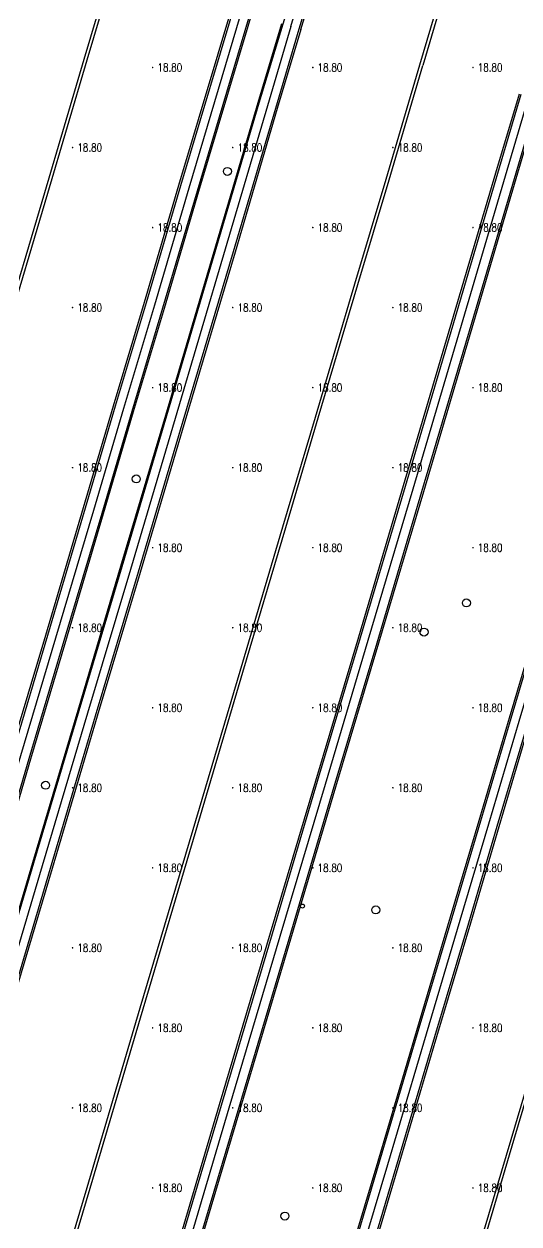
# Model space of a CAD drawing. Extents: x 404846 to 408477, y 3390929 to 3392894.
# Drawn here: x 406785.3 to 406847.1, y 3391679.9 to 3391829.8 of the extents above; entities that cross this region are included whole.
import ezdxf
from ezdxf.enums import TextEntityAlignment as Align

# ---------------------------------------------------------------- set-up
doc = ezdxf.new("R2010")
doc.units = 0
doc.header["$LTSCALE"] = 0.5
doc.layers.get('0').update_dxf_attribs({"linetype": 'CONTINUOUS'})
for name, color, linetype in [('3221', 6, 'CONTINUOUS'), ('GCD', 1, 'CONTINUOUS'), ('GXYZ', 2, 'CONTINUOUS'), ('SXSS', 5, 'CONTINUOUS'), ('ZBTZ', 3, 'CONTINUOUS')]:
    doc.layers.add(name, color=color, linetype=linetype)
doc.styles.add('HZ', font='rs.shx', dxfattribs={"width": 0.8, "bigfont": 'hztxt.shx'})
doc.linetypes.add('1161', pattern='A,0,[149,AAA.SHX,S=0.15,R=0,X=0,Y=0],-1.6', length=1.6)

# ---------------------------------------------------------------- blocks, each defined once
blk = doc.blocks.new('GC200')
at = {"linetype": 'Continuous', "const_width": 0.2, "flags": 128}
blk.add_lwpolyline([(-0.1, 0, 1), (0.1, 0, 1)], format="xyb", close=True, dxfattribs=at)
blk = doc.blocks.new('gc170')
at = {"linetype": 'Continuous'}
blk.add_circle((0, 0), 0.5, dxfattribs=at)
blk = doc.blocks.new('gc188')
blk.add_circle((0, 0), 1)

msp = doc.modelspace()

# ---------------------------------------------------------------- linework, layer by layer
at = {"layer": '3221', "color": 6}
for points in [[(406818.629, 3391829.5, 18.713), (406823.606, 3391846.24, 18.852), (406827.632, 3391859.825, 18.852), (406831.615, 3391873.336, 18.712), (406836.221, 3391888.842, 18.684), (406840.089, 3391901.861, 18.749), (406844.288, 3391915.943, 18.872), (406847.961, 3391928.344, 18.986), (406852.414, 3391943.384, 18.97), (406854.263, 3391949.589, 19.004), (406883.973, 3391940.737, 19.004), (406882.131, 3391934.557, 18.97), (406877.685, 3391919.541, 18.986), (406874.003, 3391907.113, 18.872), (406869.801, 3391893.018, 18.749), (406865.937, 3391880.014, 18.684), (406861.341, 3391864.54, 18.712), (406857.361, 3391851.037, 18.852), (406853.325, 3391837.419, 18.852), (406848.353, 3391820.696, 18.713)], [(406813.216, 3391833.984, 18.741), (406805.883, 3391809.287, 18.797), (406801.578, 3391794.676, 18.876), (406797.725, 3391781.754, 18.961), (406793.971, 3391769.014, 19.052), (406789.238, 3391753.089, 18.982), (406784.867, 3391738.351, 18.834), (406780.917, 3391724.963, 18.758), (406778.26, 3391716.019, 18.722), (406775.931, 3391708.238, 18.676), (406773.116, 3391698.626, 18.704), (406770.046, 3391688.364, 18.722), (406764.484, 3391669.57, 18.816), (406762.257, 3391662.005, 18.649)], [(406818.629, 3391829.5, 18.713), (406815.7, 3391819.609, 18.67), (406810.415, 3391801.681, 18.782), (406804.159, 3391780.523, 18.924), (406798.57, 3391761.647, 18.924), (406793.217, 3391743.682, 18.798), (406787.57, 3391724.646, 18.623), (406781.202, 3391703.201, 18.636), (406775.673, 3391684.546, 18.694), (406768.635, 3391660.584, 18.567)], [(406819.644, 3391649.903, 18.778), (406824.914, 3391667.762, 18.632), (406830.712, 3391687.301, 18.588), (406835.54, 3391703.629, 18.662), (406839.772, 3391717.832, 18.823), (406843.331, 3391729.891, 18.926), (406847.134, 3391742.709, 19.022), (406850.378, 3391753.621, 19.008), (406852.411, 3391760.516, 18.952), (406858.268, 3391780.273, 18.808), (406861.815, 3391792.204, 18.696), (406865.607, 3391805.045, 18.69), (406871.721, 3391825.664, 18.787)], [(406798.358, 3391651.778, 18.567), (406805.406, 3391675.774, 18.694), (406810.921, 3391694.385, 18.636), (406817.288, 3391715.825, 18.623), (406822.931, 3391734.847, 18.798), (406828.287, 3391752.82, 18.924), (406833.885, 3391771.727, 18.924), (406840.147, 3391792.903, 18.782), (406845.429, 3391810.824, 18.67), (406848.353, 3391820.696, 18.713)]]:
    msp.add_polyline3d(points, dxfattribs=at)
at = {"layer": 'SXSS', "linetype": 'Continuous', "flags": 128}
for points, elevation in [([(406834.733, 3391824.729), (406840.442, 3391843.937), (406843.167, 3391853.13), (406847.594, 3391868.049), (406852.804, 3391885.632), (406858.528, 3391904.991), (406865.973, 3391929.986), (406866.284, 3391929.894), (406858.839, 3391904.898), (406853.115, 3391885.54), (406847.906, 3391867.957), (406843.478, 3391853.037), (406840.753, 3391843.845), (406835.102, 3391824.62)], 18.715), ([(406798.471, 3391844.555), (406792.781, 3391825.395), (406787.872, 3391808.721), (406782.408, 3391790.317), (406778.301, 3391776.5), (406774.954, 3391765.222), (406771.876, 3391754.757), (406770.237, 3391749.272), (406768.297, 3391742.703), (406765.947, 3391734.783), (406763.342, 3391725.932), (406760.39, 3391715.901), (406756.683, 3391703.46), (406753.056, 3391691.209), (406747.027, 3391670.957), (406745.93, 3391667.155)], 18.681), ([(406798.833, 3391844.448), (406793.143, 3391825.288), (406788.234, 3391808.614), (406782.769, 3391790.21), (406778.663, 3391776.392), (406775.316, 3391765.115), (406772.238, 3391754.649), (406770.599, 3391749.164), (406768.659, 3391742.596), (406766.309, 3391734.676), (406763.704, 3391725.825), (406760.752, 3391715.794), (406757.045, 3391703.352), (406753.418, 3391691.102), (406747.389, 3391670.851), (406746.294, 3391667.047)], 18.681), ([(406785.645, 3391659.081), (406793.191, 3391684.449), (406799.802, 3391706.885), (406806.414, 3391729.184), (406812.268, 3391748.954), (406817.604, 3391766.991), (406821.675, 3391780.693), (406826.621, 3391797.36), (406830.504, 3391810.436), (406834.733, 3391824.729)], 18.6), ([(406786.011, 3391658.973), (406793.56, 3391684.34), (406800.171, 3391706.776), (406806.783, 3391729.074), (406812.637, 3391748.845), (406817.973, 3391766.882), (406822.044, 3391780.584), (406826.99, 3391797.25), (406830.874, 3391810.327), (406835.102, 3391824.62)], 18.6), ([(406831.681, 3391641.685), (406837.256, 3391660.474), (406841.143, 3391673.649), (406846.117, 3391690.443), (406850.322, 3391704.584), (406852.798, 3391712.946), (406855.744, 3391722.861), (406860.529, 3391739.088), (406864.79, 3391753.439), (406869.965, 3391770.903), (406875.994, 3391791.24), (406883.55, 3391816.673)], 18.639), ([(406832.024, 3391641.583), (406837.603, 3391660.371), (406841.49, 3391673.547), (406846.464, 3391690.34), (406850.668, 3391704.481), (406853.145, 3391712.843), (406856.091, 3391722.758), (406860.876, 3391738.986), (406865.137, 3391753.336), (406870.312, 3391770.801), (406876.341, 3391791.137), (406883.897, 3391816.57)], 18.639)]:
    msp.add_lwpolyline(points, dxfattribs=dict(at, elevation=elevation))
at = {"layer": 'ZBTZ', "linetype": '1161', "flags": 128}
for points, elevation in [([(406819.855, 3391829.136), (406824.921, 3391845.85), (406828.947, 3391859.436), (406832.93, 3391872.947), (406837.535, 3391888.452), (406841.404, 3391901.47), (406845.602, 3391915.553), (406849.276, 3391927.955), (406853.729, 3391942.994), (406856.21, 3391951.529)], 18.804), ([(406819.652, 3391829.197), (406824.68, 3391845.922), (406828.706, 3391859.507), (406832.689, 3391873.018), (406837.294, 3391888.523), (406841.162, 3391901.542), (406845.361, 3391915.624), (406849.034, 3391928.026), (406853.488, 3391943.065), (406855.253, 3391948.991), (406853.186, 3391949.557), (406851.443, 3391943.673), (406846.989, 3391928.632), (406843.316, 3391916.232), (406839.118, 3391902.15), (406835.249, 3391889.131), (406830.643, 3391873.624), (406826.66, 3391860.112), (406822.634, 3391846.529), (406817.617, 3391829.792)], 18.839), ([(406727.139, 3391548.029), (406730.134, 3391558.094), (406734.586, 3391573.087), (406738.116, 3391585.027), (406742.463, 3391599.661), (406748.622, 3391620.405), (406755.618, 3391644.074), (406761.032, 3391662.368), (406763.243, 3391669.937), (406768.805, 3391688.733), (406771.874, 3391698.994), (406774.69, 3391708.606), (406777.02, 3391716.389), (406779.675, 3391725.331), (406783.625, 3391738.718), (406787.997, 3391753.458), (406792.729, 3391769.382), (406796.484, 3391782.122), (406800.336, 3391795.044), (406804.642, 3391809.655), (406811.975, 3391834.352)], 18.834), ([(406812.187, 3391834.289), (406804.853, 3391809.592), (406800.548, 3391794.981), (406796.696, 3391782.059), (406792.941, 3391769.319), (406788.208, 3391753.395), (406783.837, 3391738.655), (406779.887, 3391725.268), (406777.231, 3391716.326), (406774.901, 3391708.543), (406772.086, 3391698.931), (406769.016, 3391688.67), (406763.454, 3391669.874), (406761.24, 3391662.306), (406755.825, 3391644.013), (406748.83, 3391620.343), (406742.671, 3391599.599), (406738.324, 3391584.965), (406734.793, 3391573.026), (406730.341, 3391558.032), (406727.453, 3391548.325), (406729.55, 3391547.701), (406732.439, 3391557.409), (406736.891, 3391572.404), (406740.422, 3391584.344), (406744.768, 3391598.976), (406750.928, 3391619.722), (406757.924, 3391643.392), (406765.546, 3391669.257), (406771.106, 3391688.048), (406774.177, 3391698.312), (406776.992, 3391707.924), (406779.321, 3391715.703), (406781.978, 3391724.649), (406785.927, 3391738.037), (406790.298, 3391752.774), (406795.032, 3391768.7), (406798.786, 3391781.439), (406802.639, 3391794.362), (406806.944, 3391808.973), (406814.277, 3391833.669)], 18.839), ([(406729.644, 3391547.283), (406732.64, 3391557.349), (406737.092, 3391572.344), (406740.623, 3391584.284), (406744.969, 3391598.917), (406751.129, 3391619.662), (406758.125, 3391643.333), (406765.742, 3391669.199), (406771.302, 3391687.99), (406774.373, 3391698.254), (406777.189, 3391707.866), (406779.517, 3391715.644), (406782.174, 3391724.591), (406786.124, 3391737.979), (406790.495, 3391752.716), (406795.228, 3391768.642), (406798.983, 3391781.381), (406802.835, 3391794.304), (406807.141, 3391808.915), (406814.473, 3391833.611)], 18.843), ([(406817.438, 3391829.835), (406814.486, 3391819.967), (406809.201, 3391802.039), (406802.945, 3391780.882), (406797.356, 3391762.008), (406792.003, 3391744.042), (406786.356, 3391725.006), (406779.988, 3391703.561), (406774.458, 3391684.905), (406767.391, 3391660.953)], 18.733), ([(406817.617, 3391829.792), (406814.619, 3391819.928), (406809.334, 3391802), (406803.078, 3391780.842), (406797.489, 3391761.968), (406792.136, 3391744.003), (406786.489, 3391724.967), (406780.121, 3391703.522), (406774.592, 3391684.865), (406767.585, 3391660.895)], 18.733), ([(406767.585, 3391660.895), (406762.087, 3391642.337), (406757.326, 3391626.258), (406752.183, 3391608.868), (406748.218, 3391595.458), (406744.781, 3391583.894), (406742.036, 3391574.597), (406739.434, 3391565.836), (406734.963, 3391550.789), (406733.676, 3391546.504), (406735.789, 3391545.902), (406737.042, 3391550.165), (406741.515, 3391565.217), (406744.118, 3391573.981), (406746.863, 3391583.278), (406750.299, 3391594.841), (406754.265, 3391608.252), (406759.408, 3391625.642), (406764.169, 3391641.72), (406769.667, 3391660.278), (406776.696, 3391684.244), (406782.224, 3391702.898), (406788.593, 3391724.342), (406794.239, 3391743.378), (406799.593, 3391761.343), (406805.182, 3391780.22), (406811.439, 3391801.379), (406816.723, 3391819.306), (406819.652, 3391829.197)], 18.616), ([(406819.855, 3391829.136), (406816.926, 3391819.246), (406811.642, 3391801.319), (406805.385, 3391780.16), (406799.796, 3391761.283), (406794.442, 3391743.317), (406788.795, 3391724.282), (406782.427, 3391702.838), (406776.899, 3391684.185), (406769.957, 3391660.546), (406764.409, 3391641.649), (406759.647, 3391625.571), (406754.505, 3391608.181), (406750.539, 3391594.77), (406747.103, 3391583.207), (406744.358, 3391573.91), (406741.755, 3391565.146), (406737.282, 3391550.093), (406735.937, 3391545.665)], 18.648), ([(406870.471, 3391826.034), (406864.357, 3391805.415), (406860.565, 3391792.574), (406857.018, 3391780.644), (406851.161, 3391760.885), (406849.128, 3391753.991), (406845.885, 3391743.08), (406842.082, 3391730.261), (406838.522, 3391718.203), (406834.291, 3391704), (406829.462, 3391687.671), (406823.664, 3391668.132), (406818.411, 3391650.269), (406811.152, 3391625.815), (406805.31, 3391606.126), (406799.957, 3391587.994), (406795.707, 3391573.714), (406791.102, 3391558.128), (406788.079, 3391547.925), (406784.496, 3391535.716), (406783.216, 3391531.436)], 18.703), ([(406870.669, 3391825.975), (406864.555, 3391805.356), (406860.763, 3391792.516), (406857.216, 3391780.585), (406851.359, 3391760.826), (406849.326, 3391753.933), (406846.083, 3391743.021), (406842.279, 3391730.202), (406838.72, 3391718.144), (406834.489, 3391703.941), (406829.66, 3391687.612), (406823.862, 3391668.073), (406818.596, 3391650.214), (406811.338, 3391625.76), (406805.495, 3391606.071), (406800.142, 3391587.939), (406795.892, 3391573.659), (406791.287, 3391558.073), (406788.264, 3391547.87), (406784.681, 3391535.661), (406783.484, 3391531.659), (406785.596, 3391531.056), (406786.787, 3391535.038), (406790.371, 3391547.249), (406793.393, 3391557.45), (406797.997, 3391573.034), (406802.248, 3391587.314), (406807.601, 3391605.448), (406813.443, 3391625.135), (406820.704, 3391649.591), (406825.974, 3391667.448), (406831.771, 3391686.987), (406836.6, 3391703.314), (406840.831, 3391717.518), (406844.391, 3391729.578), (406848.194, 3391742.394), (406851.438, 3391753.308), (406853.47, 3391760.202), (406859.327, 3391779.958), (406862.875, 3391791.89), (406866.667, 3391804.731), (406872.781, 3391825.349)], 18.703), ([(406872.981, 3391825.29), (406866.867, 3391804.672), (406863.075, 3391791.831), (406859.527, 3391779.899), (406853.67, 3391760.143), (406851.638, 3391753.248), (406848.394, 3391742.335), (406844.591, 3391729.518), (406841.031, 3391717.459), (406836.8, 3391703.255), (406831.971, 3391686.928), (406826.174, 3391667.389), (406820.892, 3391649.533), (406813.633, 3391625.078), (406807.791, 3391605.391), (406802.437, 3391587.258), (406798.187, 3391572.978), (406793.583, 3391557.394), (406790.561, 3391547.193), (406786.977, 3391534.981), (406785.695, 3391530.695)], 18.703), ([(406847.109, 3391821.064), (406844.185, 3391811.192), (406838.902, 3391793.271), (406832.641, 3391772.095), (406827.043, 3391753.19), (406821.687, 3391735.217), (406816.044, 3391716.194), (406809.677, 3391694.754), (406804.161, 3391676.142), (406797.113, 3391652.144), (406791.636, 3391633.584), (406786.877, 3391617.513), (406781.736, 3391600.129), (406777.764, 3391586.699), (406774.33, 3391575.141), (406771.585, 3391565.847), (406768.976, 3391557.06), (406764.478, 3391541.923), (406763.109, 3391537.415)], 18.648), ([(406847.341, 3391820.995), (406844.417, 3391811.123), (406839.135, 3391793.202), (406832.873, 3391772.026), (406827.275, 3391753.121), (406821.92, 3391735.148), (406816.277, 3391716.125), (406809.91, 3391694.685), (406804.394, 3391676.073), (406797.35, 3391652.077), (406791.853, 3391633.52), (406787.093, 3391617.449), (406781.952, 3391600.065), (406777.981, 3391586.635), (406774.546, 3391575.077), (406771.802, 3391565.783), (406769.193, 3391556.995), (406764.694, 3391541.858), (406763.42, 3391537.663), (406765.506, 3391537.029), (406766.782, 3391541.231), (406771.282, 3391556.375), (406773.892, 3391565.164), (406776.636, 3391574.458), (406780.071, 3391586.016), (406784.043, 3391599.446), (406789.183, 3391616.831), (406793.942, 3391632.901), (406799.44, 3391651.458), (406806.505, 3391675.45), (406812.02, 3391694.058), (406818.387, 3391715.499), (406824.03, 3391734.52), (406829.386, 3391752.494), (406834.984, 3391771.401), (406841.246, 3391792.579), (406846.529, 3391810.499), (406849.452, 3391820.37)], 18.648), ([(406849.629, 3391820.318), (406846.705, 3391810.447), (406841.423, 3391792.526), (406835.161, 3391771.349), (406829.562, 3391752.441), (406824.207, 3391734.468), (406818.564, 3391715.447), (406812.197, 3391694.006), (406806.682, 3391675.398), (406799.628, 3391651.402), (406794.13, 3391632.846), (406789.371, 3391616.775), (406784.23, 3391599.391), (406780.258, 3391585.96), (406776.824, 3391574.403), (406774.079, 3391565.109), (406771.469, 3391556.319), (406766.969, 3391541.175), (406765.598, 3391536.659)], 18.648)]:
    msp.add_lwpolyline(points, dxfattribs=dict(at, elevation=elevation))

# ---------------------------------------------------------------- block references
at = {"layer": 'GCD', "linetype": 'Continuous'}
ref = msp.add_blockref('GC200', (406801.358, 3391824.379, 18.8), dxfattribs=dict(at, xscale=0.5, yscale=0.5, zscale=0.5))
ref.add_attrib('height', '18.80', dxfattribs={"linetype": 'Continuous', "height": 1, "style": 'HZ', "width": 0.8}).set_placement((406801.958, 3391824.379, 18.8), align=Align.MIDDLE_LEFT)
ref = msp.add_blockref('GC200', (406821.358, 3391824.379, 18.8), dxfattribs=dict(at, xscale=0.5, yscale=0.5, zscale=0.5))
ref.add_attrib('height', '18.80', dxfattribs={"linetype": 'Continuous', "height": 1, "style": 'HZ', "width": 0.8}).set_placement((406821.958, 3391824.379, 18.8), align=Align.MIDDLE_LEFT)
ref = msp.add_blockref('GC200', (406841.358, 3391824.379, 18.8), dxfattribs=dict(at, xscale=0.5, yscale=0.5, zscale=0.5))
ref.add_attrib('height', '18.80', dxfattribs={"linetype": 'Continuous', "height": 1, "style": 'HZ', "width": 0.8}).set_placement((406841.958, 3391824.379, 18.8), align=Align.MIDDLE_LEFT)
ref = msp.add_blockref('GC200', (406791.358, 3391814.379, 18.8), dxfattribs=dict(at, xscale=0.5, yscale=0.5, zscale=0.5))
ref.add_attrib('height', '18.80', dxfattribs={"linetype": 'Continuous', "height": 1, "style": 'HZ', "width": 0.8}).set_placement((406791.958, 3391814.379, 18.8), align=Align.MIDDLE_LEFT)
ref = msp.add_blockref('GC200', (406811.358, 3391814.379, 18.8), dxfattribs=dict(at, xscale=0.5, yscale=0.5, zscale=0.5))
ref.add_attrib('height', '18.80', dxfattribs={"linetype": 'Continuous', "height": 1, "style": 'HZ', "width": 0.8}).set_placement((406811.958, 3391814.379, 18.8), align=Align.MIDDLE_LEFT)
ref = msp.add_blockref('GC200', (406831.358, 3391814.379, 18.8), dxfattribs=dict(at, xscale=0.5, yscale=0.5, zscale=0.5))
ref.add_attrib('height', '18.80', dxfattribs={"linetype": 'Continuous', "height": 1, "style": 'HZ', "width": 0.8}).set_placement((406831.958, 3391814.379, 18.8), align=Align.MIDDLE_LEFT)
ref = msp.add_blockref('GC200', (406801.358, 3391804.379, 18.8), dxfattribs=dict(at, xscale=0.5, yscale=0.5, zscale=0.5))
ref.add_attrib('height', '18.80', dxfattribs={"linetype": 'Continuous', "height": 1, "style": 'HZ', "width": 0.8}).set_placement((406801.958, 3391804.379, 18.8), align=Align.MIDDLE_LEFT)
ref = msp.add_blockref('GC200', (406821.358, 3391804.379, 18.8), dxfattribs=dict(at, xscale=0.5, yscale=0.5, zscale=0.5))
ref.add_attrib('height', '18.80', dxfattribs={"linetype": 'Continuous', "height": 1, "style": 'HZ', "width": 0.8}).set_placement((406821.958, 3391804.379, 18.8), align=Align.MIDDLE_LEFT)
ref = msp.add_blockref('GC200', (406841.358, 3391804.379, 18.8), dxfattribs=dict(at, xscale=0.5, yscale=0.5, zscale=0.5))
ref.add_attrib('height', '18.80', dxfattribs={"linetype": 'Continuous', "height": 1, "style": 'HZ', "width": 0.8}).set_placement((406841.958, 3391804.379, 18.8), align=Align.MIDDLE_LEFT)
ref = msp.add_blockref('GC200', (406791.358, 3391794.379, 18.8), dxfattribs=dict(at, xscale=0.5, yscale=0.5, zscale=0.5))
ref.add_attrib('height', '18.80', dxfattribs={"linetype": 'Continuous', "height": 1, "style": 'HZ', "width": 0.8}).set_placement((406791.958, 3391794.379, 18.8), align=Align.MIDDLE_LEFT)
ref = msp.add_blockref('GC200', (406811.358, 3391794.379, 18.8), dxfattribs=dict(at, xscale=0.5, yscale=0.5, zscale=0.5))
ref.add_attrib('height', '18.80', dxfattribs={"linetype": 'Continuous', "height": 1, "style": 'HZ', "width": 0.8}).set_placement((406811.958, 3391794.379, 18.8), align=Align.MIDDLE_LEFT)
ref = msp.add_blockref('GC200', (406831.358, 3391794.379, 18.8), dxfattribs=dict(at, xscale=0.5, yscale=0.5, zscale=0.5))
ref.add_attrib('height', '18.80', dxfattribs={"linetype": 'Continuous', "height": 1, "style": 'HZ', "width": 0.8}).set_placement((406831.958, 3391794.379, 18.8), align=Align.MIDDLE_LEFT)
ref = msp.add_blockref('GC200', (406801.358, 3391784.379, 18.8), dxfattribs=dict(at, xscale=0.5, yscale=0.5, zscale=0.5))
ref.add_attrib('height', '18.80', dxfattribs={"linetype": 'Continuous', "height": 1, "style": 'HZ', "width": 0.8}).set_placement((406801.958, 3391784.379, 18.8), align=Align.MIDDLE_LEFT)
ref = msp.add_blockref('GC200', (406821.358, 3391784.379, 18.8), dxfattribs=dict(at, xscale=0.5, yscale=0.5, zscale=0.5))
ref.add_attrib('height', '18.80', dxfattribs={"linetype": 'Continuous', "height": 1, "style": 'HZ', "width": 0.8}).set_placement((406821.958, 3391784.379, 18.8), align=Align.MIDDLE_LEFT)
ref = msp.add_blockref('GC200', (406841.358, 3391784.379, 18.8), dxfattribs=dict(at, xscale=0.5, yscale=0.5, zscale=0.5))
ref.add_attrib('height', '18.80', dxfattribs={"linetype": 'Continuous', "height": 1, "style": 'HZ', "width": 0.8}).set_placement((406841.958, 3391784.379, 18.8), align=Align.MIDDLE_LEFT)
ref = msp.add_blockref('GC200', (406791.358, 3391774.379, 18.8), dxfattribs=dict(at, xscale=0.5, yscale=0.5, zscale=0.5))
ref.add_attrib('height', '18.80', dxfattribs={"linetype": 'Continuous', "height": 1, "style": 'HZ', "width": 0.8}).set_placement((406791.958, 3391774.379, 18.8), align=Align.MIDDLE_LEFT)
ref = msp.add_blockref('GC200', (406811.358, 3391774.379, 18.8), dxfattribs=dict(at, xscale=0.5, yscale=0.5, zscale=0.5))
ref.add_attrib('height', '18.80', dxfattribs={"linetype": 'Continuous', "height": 1, "style": 'HZ', "width": 0.8}).set_placement((406811.958, 3391774.379, 18.8), align=Align.MIDDLE_LEFT)
ref = msp.add_blockref('GC200', (406831.358, 3391774.379, 18.8), dxfattribs=dict(at, xscale=0.5, yscale=0.5, zscale=0.5))
ref.add_attrib('height', '18.80', dxfattribs={"linetype": 'Continuous', "height": 1, "style": 'HZ', "width": 0.8}).set_placement((406831.958, 3391774.379, 18.8), align=Align.MIDDLE_LEFT)
ref = msp.add_blockref('GC200', (406801.358, 3391764.379, 18.8), dxfattribs=dict(at, xscale=0.5, yscale=0.5, zscale=0.5))
ref.add_attrib('height', '18.80', dxfattribs={"linetype": 'Continuous', "height": 1, "style": 'HZ', "width": 0.8}).set_placement((406801.958, 3391764.379, 18.8), align=Align.MIDDLE_LEFT)
ref = msp.add_blockref('GC200', (406821.358, 3391764.379, 18.8), dxfattribs=dict(at, xscale=0.5, yscale=0.5, zscale=0.5))
ref.add_attrib('height', '18.80', dxfattribs={"linetype": 'Continuous', "height": 1, "style": 'HZ', "width": 0.8}).set_placement((406821.958, 3391764.379, 18.8), align=Align.MIDDLE_LEFT)
ref = msp.add_blockref('GC200', (406841.358, 3391764.379, 18.8), dxfattribs=dict(at, xscale=0.5, yscale=0.5, zscale=0.5))
ref.add_attrib('height', '18.80', dxfattribs={"linetype": 'Continuous', "height": 1, "style": 'HZ', "width": 0.8}).set_placement((406841.958, 3391764.379, 18.8), align=Align.MIDDLE_LEFT)
ref = msp.add_blockref('GC200', (406791.358, 3391754.379, 18.8), dxfattribs=dict(at, xscale=0.5, yscale=0.5, zscale=0.5))
ref.add_attrib('height', '18.80', dxfattribs={"linetype": 'Continuous', "height": 1, "style": 'HZ', "width": 0.8}).set_placement((406791.958, 3391754.379, 18.8), align=Align.MIDDLE_LEFT)
ref = msp.add_blockref('GC200', (406811.358, 3391754.379, 18.8), dxfattribs=dict(at, xscale=0.5, yscale=0.5, zscale=0.5))
ref.add_attrib('height', '18.80', dxfattribs={"linetype": 'Continuous', "height": 1, "style": 'HZ', "width": 0.8}).set_placement((406811.958, 3391754.379, 18.8), align=Align.MIDDLE_LEFT)
ref = msp.add_blockref('GC200', (406831.358, 3391754.379, 18.8), dxfattribs=dict(at, xscale=0.5, yscale=0.5, zscale=0.5))
ref.add_attrib('height', '18.80', dxfattribs={"linetype": 'Continuous', "height": 1, "style": 'HZ', "width": 0.8}).set_placement((406831.958, 3391754.379, 18.8), align=Align.MIDDLE_LEFT)
ref = msp.add_blockref('GC200', (406801.358, 3391744.379, 18.8), dxfattribs=dict(at, xscale=0.5, yscale=0.5, zscale=0.5))
ref.add_attrib('height', '18.80', dxfattribs={"linetype": 'Continuous', "height": 1, "style": 'HZ', "width": 0.8}).set_placement((406801.958, 3391744.379, 18.8), align=Align.MIDDLE_LEFT)
ref = msp.add_blockref('GC200', (406821.358, 3391744.379, 18.8), dxfattribs=dict(at, xscale=0.5, yscale=0.5, zscale=0.5))
ref.add_attrib('height', '18.80', dxfattribs={"linetype": 'Continuous', "height": 1, "style": 'HZ', "width": 0.8}).set_placement((406821.958, 3391744.379, 18.8), align=Align.MIDDLE_LEFT)
ref = msp.add_blockref('GC200', (406841.358, 3391744.379, 18.8), dxfattribs=dict(at, xscale=0.5, yscale=0.5, zscale=0.5))
ref.add_attrib('height', '18.80', dxfattribs={"linetype": 'Continuous', "height": 1, "style": 'HZ', "width": 0.8}).set_placement((406841.958, 3391744.379, 18.8), align=Align.MIDDLE_LEFT)
ref = msp.add_blockref('GC200', (406791.358, 3391734.379, 18.8), dxfattribs=dict(at, xscale=0.5, yscale=0.5, zscale=0.5))
ref.add_attrib('height', '18.80', dxfattribs={"linetype": 'Continuous', "height": 1, "style": 'HZ', "width": 0.8}).set_placement((406791.958, 3391734.379, 18.8), align=Align.MIDDLE_LEFT)
ref = msp.add_blockref('GC200', (406811.358, 3391734.379, 18.8), dxfattribs=dict(at, xscale=0.5, yscale=0.5, zscale=0.5))
ref.add_attrib('height', '18.80', dxfattribs={"linetype": 'Continuous', "height": 1, "style": 'HZ', "width": 0.8}).set_placement((406811.958, 3391734.379, 18.8), align=Align.MIDDLE_LEFT)
ref = msp.add_blockref('GC200', (406831.358, 3391734.379, 18.8), dxfattribs=dict(at, xscale=0.5, yscale=0.5, zscale=0.5))
ref.add_attrib('height', '18.80', dxfattribs={"linetype": 'Continuous', "height": 1, "style": 'HZ', "width": 0.8}).set_placement((406831.958, 3391734.379, 18.8), align=Align.MIDDLE_LEFT)
ref = msp.add_blockref('GC200', (406801.358, 3391724.379, 18.8), dxfattribs=dict(at, xscale=0.5, yscale=0.5, zscale=0.5))
ref.add_attrib('height', '18.80', dxfattribs={"linetype": 'Continuous', "height": 1, "style": 'HZ', "width": 0.8}).set_placement((406801.958, 3391724.379, 18.8), align=Align.MIDDLE_LEFT)
ref = msp.add_blockref('GC200', (406821.358, 3391724.379, 18.8), dxfattribs=dict(at, xscale=0.5, yscale=0.5, zscale=0.5))
ref.add_attrib('height', '18.80', dxfattribs={"linetype": 'Continuous', "height": 1, "style": 'HZ', "width": 0.8}).set_placement((406821.958, 3391724.379, 18.8), align=Align.MIDDLE_LEFT)
ref = msp.add_blockref('GC200', (406841.358, 3391724.379, 18.8), dxfattribs=dict(at, xscale=0.5, yscale=0.5, zscale=0.5))
ref.add_attrib('height', '18.80', dxfattribs={"linetype": 'Continuous', "height": 1, "style": 'HZ', "width": 0.8}).set_placement((406841.958, 3391724.379, 18.8), align=Align.MIDDLE_LEFT)
ref = msp.add_blockref('GC200', (406791.358, 3391714.379, 18.8), dxfattribs=dict(at, xscale=0.5, yscale=0.5, zscale=0.5))
ref.add_attrib('height', '18.80', dxfattribs={"linetype": 'Continuous', "height": 1, "style": 'HZ', "width": 0.8}).set_placement((406791.958, 3391714.379, 18.8), align=Align.MIDDLE_LEFT)
ref = msp.add_blockref('GC200', (406811.358, 3391714.379, 18.8), dxfattribs=dict(at, xscale=0.5, yscale=0.5, zscale=0.5))
ref.add_attrib('height', '18.80', dxfattribs={"linetype": 'Continuous', "height": 1, "style": 'HZ', "width": 0.8}).set_placement((406811.958, 3391714.379, 18.8), align=Align.MIDDLE_LEFT)
ref = msp.add_blockref('GC200', (406831.358, 3391714.379, 18.8), dxfattribs=dict(at, xscale=0.5, yscale=0.5, zscale=0.5))
ref.add_attrib('height', '18.80', dxfattribs={"linetype": 'Continuous', "height": 1, "style": 'HZ', "width": 0.8}).set_placement((406831.958, 3391714.379, 18.8), align=Align.MIDDLE_LEFT)
ref = msp.add_blockref('GC200', (406801.358, 3391704.379, 18.8), dxfattribs=dict(at, xscale=0.5, yscale=0.5, zscale=0.5))
ref.add_attrib('height', '18.80', dxfattribs={"linetype": 'Continuous', "height": 1, "style": 'HZ', "width": 0.8}).set_placement((406801.958, 3391704.379, 18.8), align=Align.MIDDLE_LEFT)
ref = msp.add_blockref('GC200', (406821.358, 3391704.379, 18.8), dxfattribs=dict(at, xscale=0.5, yscale=0.5, zscale=0.5))
ref.add_attrib('height', '18.80', dxfattribs={"linetype": 'Continuous', "height": 1, "style": 'HZ', "width": 0.8}).set_placement((406821.958, 3391704.379, 18.8), align=Align.MIDDLE_LEFT)
ref = msp.add_blockref('GC200', (406841.358, 3391704.379, 18.8), dxfattribs=dict(at, xscale=0.5, yscale=0.5, zscale=0.5))
ref.add_attrib('height', '18.80', dxfattribs={"linetype": 'Continuous', "height": 1, "style": 'HZ', "width": 0.8}).set_placement((406841.958, 3391704.379, 18.8), align=Align.MIDDLE_LEFT)
ref = msp.add_blockref('GC200', (406791.358, 3391694.379, 18.8), dxfattribs=dict(at, xscale=0.5, yscale=0.5, zscale=0.5))
ref.add_attrib('height', '18.80', dxfattribs={"linetype": 'Continuous', "height": 1, "style": 'HZ', "width": 0.8}).set_placement((406791.958, 3391694.379, 18.8), align=Align.MIDDLE_LEFT)
ref = msp.add_blockref('GC200', (406811.358, 3391694.379, 18.8), dxfattribs=dict(at, xscale=0.5, yscale=0.5, zscale=0.5))
ref.add_attrib('height', '18.80', dxfattribs={"linetype": 'Continuous', "height": 1, "style": 'HZ', "width": 0.8}).set_placement((406811.958, 3391694.379, 18.8), align=Align.MIDDLE_LEFT)
ref = msp.add_blockref('GC200', (406831.358, 3391694.379, 18.8), dxfattribs=dict(at, xscale=0.5, yscale=0.5, zscale=0.5))
ref.add_attrib('height', '18.80', dxfattribs={"linetype": 'Continuous', "height": 1, "style": 'HZ', "width": 0.8}).set_placement((406831.958, 3391694.379, 18.8), align=Align.MIDDLE_LEFT)
ref = msp.add_blockref('GC200', (406801.358, 3391684.379, 18.8), dxfattribs=dict(at, xscale=0.5, yscale=0.5, zscale=0.5))
ref.add_attrib('height', '18.80', dxfattribs={"linetype": 'Continuous', "height": 1, "style": 'HZ', "width": 0.8}).set_placement((406801.958, 3391684.379, 18.8), align=Align.MIDDLE_LEFT)
ref = msp.add_blockref('GC200', (406821.358, 3391684.379, 18.8), dxfattribs=dict(at, xscale=0.5, yscale=0.5, zscale=0.5))
ref.add_attrib('height', '18.80', dxfattribs={"linetype": 'Continuous', "height": 1, "style": 'HZ', "width": 0.8}).set_placement((406821.958, 3391684.379, 18.8), align=Align.MIDDLE_LEFT)
ref = msp.add_blockref('GC200', (406841.358, 3391684.379, 18.8), dxfattribs=dict(at, xscale=0.5, yscale=0.5, zscale=0.5))
ref.add_attrib('height', '18.80', dxfattribs={"linetype": 'Continuous', "height": 1, "style": 'HZ', "width": 0.8}).set_placement((406841.958, 3391684.379, 18.8), align=Align.MIDDLE_LEFT)
at = {"layer": 'GXYZ', "linetype": 'Continuous', "xscale": 0.5, "yscale": 0.5}
for name, p in [('gc188', (406810.692, 3391811.396, 18.725)), ('gc188', (406799.314, 3391772.972, 19.01)), ('gc188', (406840.533, 3391757.48, 18.459)), ('gc188', (406835.244, 3391753.835, 18.446)), ('gc188', (406787.985, 3391734.692, 18.747)), ('gc170', (406820.065, 3391719.599, 18.862)), ('gc188', (406829.222, 3391719.114, 18.616)), ('gc188', (406817.868, 3391680.86, 18.787))]:
    msp.add_blockref(name, p, dxfattribs=at)

doc.saveas('drawing.dxf')
